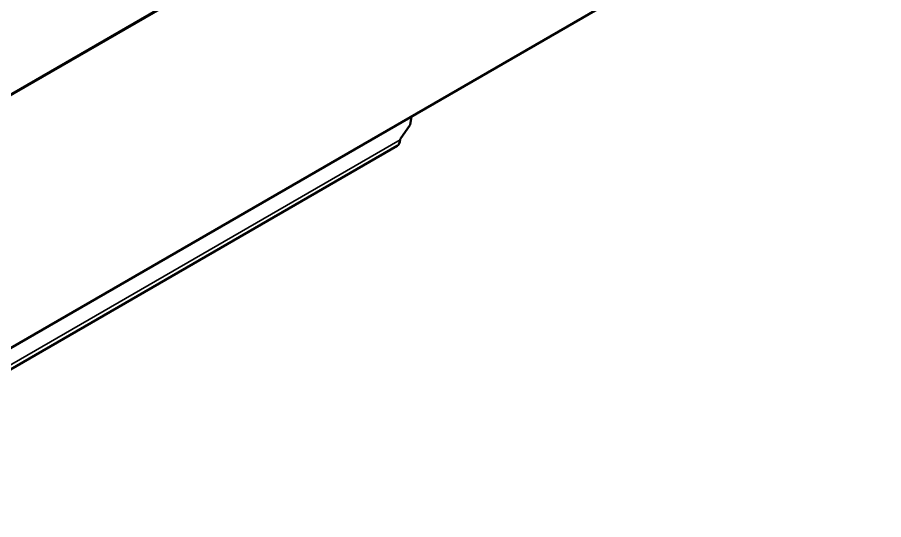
# Model space of a CAD drawing. Header units: millimetres. Extents: x 100 to 5488, y 100 to 4218.
# Drawn here: x 930.2 to 1125.5, y 3267.4 to 3380.6 of the extents above; entities that cross this region are included whole.
import ezdxf

# ---------------------------------------------------------------- set-up
doc = ezdxf.new("R2010")
doc.units = ezdxf.units.MM
doc.header["$LTSCALE"] = 20
doc.layers.add('Visible (ANSI)', color=7, linetype='Continuous', lineweight=50)
doc.layers.add('Visible Narrow (ANSI)', color=7, linetype='Continuous', lineweight=35)

msp = doc.modelspace()

# ---------------------------------------------------------------- linework, layer by layer
at = {"layer": 'Visible (ANSI)'}
for p, q in [((1125.498, 3419.672), (905.908, 3292.892)), ((1019.079, 3358.231), (1018.809, 3356.305)), ((1018.809, 3356.305), (1016.515, 3353.126)), ((1016.491, 3352.951), (1016.515, 3353.126)), ((1015.87, 3351.578), (901.533, 3285.565))]:
    msp.add_line(p, q, dxfattribs=at)
msp.add_ellipse((1014.37, 3354.176), major_axis=(1.5, -2.598), ratio=0.5773503, start_param=0, end_param=0.7853982, dxfattribs=at)
at = {"layer": 'Visible Narrow (ANSI)'}
for p, q in [((1125.539, 3476.592), (898.4, 3345.453)), ((439.009, 3080.55), (1094.214, 3458.833)), ((905.994, 3293.009), (1125.539, 3419.764)), ((901.853, 3286.765), (1016.491, 3352.951))]:
    msp.add_line(p, q, dxfattribs=at)

doc.saveas('drawing.dxf')
